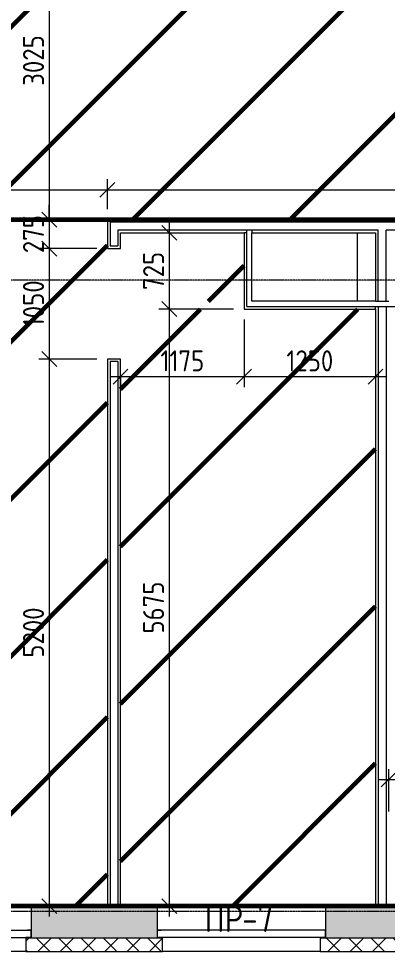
# Model space of a CAD drawing. Header units: millimetres. Extents: x -56773 to 323062, y -262288 to 76460.
# Drawn here: x 42090 to 45597, y -206003 to -197138 of the extents above; entities that cross this region are included whole.
import ezdxf

# ---------------------------------------------------------------- set-up
doc = ezdxf.new("R2010")
doc.units = ezdxf.units.MM
doc.linetypes.add('ADSK_Линия сетки', pattern=[25, 20, -2.5, 0, -2.5])
for name, color, linetype, lineweight in [('1.1)Стяжка керамзит  2 этаж', 5, 'Continuous', 60), ('3.1 Штукатурка внешн стен', 5, 'Continuous', 60), ('_ Окна', 7, 'Continuous', 18), ('Марки', 7, 'Continuous', 20), ('Окна', 7, 'Continuous', 9), ('Оси', 7, 'Continuous', 9), ('Перекрытие', 7, 'Continuous', 18), ('Размеры', 7, 'Continuous', 9), ('Стены внутренние', 7, 'Continuous', 18), ('Стены наружные', 7, 'Continuous', 18), ('Стены штриховка', 7, 'Continuous', 9)]:
    doc.layers.add(name, color=color, linetype=linetype, lineweight=lineweight)
doc.styles.add('GOST Common_2', font='', dxfattribs={"width": 0.9, "height": 250})
doc.styles.add('GOST Common_3', font='', dxfattribs={"width": 0.9, "height": 200})
doc.styles.get('GOST Common_2').set_extended_font_data('GOST Common')
doc.styles.get('GOST Common_3').set_extended_font_data('GOST Common')
doc.dimstyles.new('ADSK_Основной_2_0', dxfattribs={"dimscale": 304.8, "dimtxt": 201.142999, "dimasz": 0.463911, "dimexe": 0.328084, "dimexo": 0.328084, "dimgap": 0.164042, "dimtad": 1, "dimdec": 3, "dimrnd": 0.001, "dimdsep": 46, "dimtxsty": 'GOST Common_3', "dimblk1": 'OBLIQUE', "dimblk2": 'OBLIQUE', "dimsah": 1, "dimcen": 0.09, "dimdle": 0.328084, "dimazin": 2, "dimtfac": 1, "dimtdec": 4, "dimtix": 1, "dimtmove": 0, "dimatfit": 3, "dimfxl": 1, "dimtvp": 1, "dimtolj": 1, "dimtzin": 0, "dimlwd": 20, "dimlwe": 20, "dimarcsym": 2})
doc.dimstyles.new('ADSK_Основной_2_0_1', dxfattribs={"dimscale": 304.8, "dimtxt": 201.142999, "dimasz": 0.463911, "dimexe": 0.328084, "dimexo": 0.328084, "dimgap": 0.164042, "dimtad": 1, "dimdec": 3, "dimrnd": 0.001, "dimdsep": 46, "dimtxsty": 'GOST Common_3', "dimblk1": 'OBLIQUE', "dimblk2": 'OBLIQUE', "dimsah": 1, "dimcen": 0.09, "dimdle": 0.328084, "dimazin": 2, "dimtfac": 1, "dimtdec": 4, "dimtix": 1, "dimtmove": 1, "dimatfit": 3, "dimfxl": 1, "dimtvp": 1, "dimtolj": 1, "dimtzin": 0, "dimlwd": 20, "dimlwe": 20, "dimarcsym": 2})
doc.dimstyles.new('ADSK_Основной_2_0_2', dxfattribs={"dimscale": 304.8, "dimtxt": 201.142999, "dimasz": 0.463911, "dimexe": 0.328084, "dimexo": 0.328084, "dimgap": 0.164042, "dimtad": 1, "dimdec": 3, "dimrnd": 0.001, "dimdsep": 46, "dimtxsty": 'GOST Common_3', "dimblk1": 'OBLIQUE', "dimblk2": 'OBLIQUE', "dimsah": 1, "dimcen": 0.09, "dimdle": 0.328084, "dimazin": 2, "dimtfac": 1, "dimtdec": 4, "dimtix": 1, "dimtmove": 0, "dimatfit": 3, "dimfxl": 1, "dimtvp": 1, "dimtolj": 1, "dimtzin": 0, "dimlwd": 20, "dimlwe": 20, "dimarcsym": 2})

# ---------------------------------------------------------------- blocks, each defined once
blk = doc.blocks.new('ОКНО L03 _2СТ_RS - ОК-5_1600х2000h-3556615-Кладочный план 4-го этажа')
at = {"layer": '_ Окна'}
for p, q in [((-838.1, 149), (761.9, 149)), ((-838.1, 149), (-838.1, 79)), ((-838.1, 149), (-833.1, 149)), ((-818.1, 149), (-38.1, 149)), ((-38.1, 149), (741.9, 149)), ((761.9, 149), (756.9, 149)), ((761.9, 149), (761.9, 79)), ((-838.1, 79), (761.9, 79)), ((-838.1, 79), (-803.1, 79)), ((-818.1, 79), (-38.1, 79)), ((-38.1, 79), (741.9, 79)), ((761.9, 79), (726.9, 79))]:
    blk.add_line(p, q, dxfattribs=at)
at = {"layer": 'Окна'}
blk.add_line((-888.1, -150), (811.9, -150), dxfattribs=at)
blk = doc.blocks.new('ОКНО L03 _2СТ_RS - ОК-5_1600х2000h-3556607-Кладочный план 4-го этажа')
at = {"layer": '_ Окна'}
for p, q in [((-838.1, -79), (761.9, -79)), ((-838.1, -149), (-838.1, -79)), ((-838.1, -79), (-803.1, -79)), ((-818.1, -79), (-38.1, -79)), ((-38.1, -79), (741.9, -79)), ((761.9, -79), (726.9, -79)), ((761.9, -149), (761.9, -79)), ((-838.1, -149), (761.9, -149)), ((-838.1, -149), (-833.1, -149)), ((-818.1, -149), (-38.1, -149)), ((-38.1, -149), (741.9, -149)), ((761.9, -149), (756.9, -149))]:
    blk.add_line(p, q, dxfattribs=at)
at = {"layer": 'Окна'}
blk.add_line((-888.1, 150), (811.9, 150), dxfattribs=at)
blk = doc.blocks.new('_Oblique')
at = {"color": 0, "linetype": 'ByBlock', "lineweight": -2}
blk.add_line((-0.5, -0.5), (0.5, 0.5), dxfattribs=at)
blk = doc.blocks.new('*D5962')
at = {"layer": 'Defpoints', "color": 0, "transparency": 16777216}
for p in [(42481.5, -196023.5), (42381.5, -199048.5), (42934.4, -199048.5)]:
    blk.add_point(p, dxfattribs=at)
at = {"layer": 'Размеры', "color": 0, "lineweight": 20, "transparency": 16777216}
for p, q in [((42381.5, -195923.5), (42381.5, -199148.5)), ((42381.5, -196023.5), (42281.5, -196023.5)), ((42834.4, -199048.5), (42281.5, -199048.5))]:
    blk.add_line(p, q, dxfattribs=at)
at = {"layer": 'Размеры', "color": 0, "lineweight": 20, "transparency": 16777216, "xscale": 141.4, "yscale": 141.4, "zscale": 141.4}
for p, rotation in [((42381.5, -196023.5), 90), ((42381.5, -199048.5), 270)]:
    blk.add_blockref('_Oblique', p, dxfattribs=dict(at, rotation=rotation))
at = {"layer": 'Размеры', "color": 0, "lineweight": 9, "transparency": 16777216, "insert": (42231.5, -197536), "char_height": 200, "width": 605.475, "attachment_point": 5, "rotation": 90, "style": 'GOST Common_3'}
blk.add_mtext('\\A1;3025', dxfattribs=at)
blk = doc.blocks.new('*D5963')
at = {"layer": 'Defpoints', "color": 0, "transparency": 16777216}
for p in [(42934.4, -199048.5), (42381.5, -199323.5), (42934.4, -199323.5)]:
    blk.add_point(p, dxfattribs=at)
at = {"layer": 'Размеры', "color": 0, "lineweight": 20, "transparency": 16777216}
for p, q in [((42381.5, -199048.5), (42381.5, -198907.1)), ((42834.4, -199048.5), (42281.5, -199048.5)), ((42381.5, -199048.5), (42381.5, -199323.5)), ((42834.4, -199323.5), (42281.5, -199323.5)), ((42381.5, -199323.5), (42381.5, -199464.9))]:
    blk.add_line(p, q, dxfattribs=at)
at = {"layer": 'Размеры', "color": 0, "lineweight": 20, "transparency": 16777216, "xscale": 141.4, "yscale": 141.4, "zscale": 141.4}
for p, rotation in [((42381.5, -199048.5), 270), ((42381.5, -199323.5), 90)]:
    blk.add_blockref('_Oblique', p, dxfattribs=dict(at, rotation=rotation))
at = {"layer": 'Размеры', "color": 0, "lineweight": 9, "transparency": 16777216, "insert": (42231.5, -199186), "char_height": 200, "width": 454.106, "attachment_point": 5, "rotation": 90, "style": 'GOST Common_3'}
blk.add_mtext('\\A1;275', dxfattribs=at)
blk = doc.blocks.new('*D5964')
at = {"layer": 'Defpoints', "color": 0, "transparency": 16777216}
for p in [(42934.4, -199323.5), (42381.5, -200373.5), (42934.4, -200373.5)]:
    blk.add_point(p, dxfattribs=at)
at = {"layer": 'Размеры', "color": 0, "lineweight": 20, "transparency": 16777216}
for p, q in [((42381.5, -199223.5), (42381.5, -200473.5)), ((42834.4, -199323.5), (42281.5, -199323.5)), ((42834.4, -200373.5), (42281.5, -200373.5))]:
    blk.add_line(p, q, dxfattribs=at)
at = {"layer": 'Размеры', "color": 0, "lineweight": 20, "transparency": 16777216, "xscale": 141.4, "yscale": 141.4, "zscale": 141.4}
for p, rotation in [((42381.5, -199323.5), 90), ((42381.5, -200373.5), 270)]:
    blk.add_blockref('_Oblique', p, dxfattribs=dict(at, rotation=rotation))
at = {"layer": 'Размеры', "color": 0, "lineweight": 9, "transparency": 16777216, "insert": (42231.5, -199848.5), "char_height": 200, "width": 560.473, "attachment_point": 5, "rotation": 90, "style": 'GOST Common_3'}
blk.add_mtext('\\A1;1050', dxfattribs=at)
blk = doc.blocks.new('*D5965')
at = {"layer": 'Defpoints', "color": 0, "transparency": 16777216}
for p in [(42934.4, -200373.5), (42381.5, -205573.5), (42481.5, -205573.5)]:
    blk.add_point(p, dxfattribs=at)
at = {"layer": 'Размеры', "color": 0, "lineweight": 20, "transparency": 16777216}
for p, q in [((42381.5, -200273.5), (42381.5, -205673.5)), ((42834.4, -200373.5), (42281.5, -200373.5)), ((42381.5, -205573.5), (42281.5, -205573.5))]:
    blk.add_line(p, q, dxfattribs=at)
at = {"layer": 'Размеры', "color": 0, "lineweight": 20, "transparency": 16777216, "xscale": 141.4, "yscale": 141.4, "zscale": 141.4}
for p, rotation in [((42381.5, -200373.5), 90), ((42381.5, -205573.5), 270)]:
    blk.add_blockref('_Oblique', p, dxfattribs=dict(at, rotation=rotation))
at = {"layer": 'Размеры', "color": 0, "lineweight": 9, "transparency": 16777216, "insert": (42231.5, -202973.5), "char_height": 200, "width": 605.475, "attachment_point": 5, "rotation": 90, "style": 'GOST Common_3'}
blk.add_mtext('\\A1;5200', dxfattribs=at)
blk = doc.blocks.new('*D6277')
at = {"layer": 'Defpoints', "color": 0, "transparency": 16777216}
for p in [(46009.4, -204370.6), (45609.4, -204775.8), (46009.4, -205423.5)]:
    blk.add_point(p, dxfattribs=at)
at = {"layer": 'Размеры', "color": 0, "lineweight": 20, "transparency": 16777216}
for p, q in [((45609.4, -204675.8), (45609.4, -204270.6)), ((46009.4, -205323.5), (46009.4, -204270.6)), ((45509.4, -204370.6), (46009.4, -204370.6)), ((46009.4, -204370.6), (46713.6, -204370.6))]:
    blk.add_line(p, q, dxfattribs=at)
at = {"layer": 'Размеры', "color": 0, "lineweight": 20, "transparency": 16777216, "xscale": 141.4, "yscale": 141.4, "zscale": 141.4, "rotation": 180}
blk.add_blockref('_Oblique', (45609.4, -204370.6), dxfattribs=at)
at = {"layer": 'Размеры', "color": 0, "lineweight": 20, "transparency": 16777216, "xscale": 141.4, "yscale": 141.4, "zscale": 141.4}
blk.add_blockref('_Oblique', (46009.4, -204370.6), dxfattribs=at)
at = {"layer": 'Размеры', "color": 0, "lineweight": 9, "transparency": 16777216, "insert": (46194.9, -204053.9), "char_height": 200, "width": 474.561, "attachment_point": 1, "line_spacing_factor": 1.022761, "style": 'GOST Common_3'}
blk.add_mtext('\\A1;400', dxfattribs=at)
blk = doc.blocks.new('*D6310')
at = {"layer": 'Defpoints', "color": 0, "transparency": 16777216}
for p in [(43523.6, -199898.5), (44234.4, -199898.5), (43423.6, -205573.5)]:
    blk.add_point(p, dxfattribs=at)
at = {"layer": 'Размеры', "color": 0, "lineweight": 20, "transparency": 16777216}
for p, q in [((43523.6, -205673.5), (43523.6, -199798.5)), ((44134.4, -199898.5), (43423.6, -199898.5)), ((43523.6, -205573.5), (43623.6, -205573.5))]:
    blk.add_line(p, q, dxfattribs=at)
at = {"layer": 'Размеры', "color": 0, "lineweight": 20, "transparency": 16777216, "xscale": 141.4, "yscale": 141.4, "zscale": 141.4}
for p, rotation in [((43523.6, -199898.5), 90), ((43523.6, -205573.5), 270)]:
    blk.add_blockref('_Oblique', p, dxfattribs=dict(at, rotation=rotation))
at = {"layer": 'Размеры', "color": 0, "lineweight": 9, "transparency": 16777216, "insert": (43373.6, -202736), "char_height": 200, "width": 605.475, "attachment_point": 5, "rotation": 90, "style": 'GOST Common_3'}
blk.add_mtext('\\A1;5675', dxfattribs=at)
blk = doc.blocks.new('*D6311')
at = {"layer": 'Defpoints', "color": 0, "transparency": 16777216}
for p in [(43423.6, -199173.5), (43523.6, -199173.5), (44234.4, -199898.5)]:
    blk.add_point(p, dxfattribs=at)
at = {"layer": 'Размеры', "color": 0, "lineweight": 20, "transparency": 16777216}
for p, q in [((43523.6, -199998.5), (43523.6, -199073.5)), ((43523.6, -199173.5), (43623.6, -199173.5)), ((44134.4, -199898.5), (43423.6, -199898.5))]:
    blk.add_line(p, q, dxfattribs=at)
at = {"layer": 'Размеры', "color": 0, "lineweight": 20, "transparency": 16777216, "xscale": 141.4, "yscale": 141.4, "zscale": 141.4}
for p, rotation in [((43523.6, -199173.5), 90), ((43523.6, -199898.5), 270)]:
    blk.add_blockref('_Oblique', p, dxfattribs=dict(at, rotation=rotation))
at = {"layer": 'Размеры', "color": 0, "lineweight": 9, "transparency": 16777216, "insert": (43373.6, -199536), "char_height": 200, "width": 454.106, "attachment_point": 5, "rotation": 90, "style": 'GOST Common_3'}
blk.add_mtext('\\A1;725', dxfattribs=at)
blk = doc.blocks.new('*D6312')
at = {"layer": 'Defpoints', "color": 0, "transparency": 16777216}
for p in [(44234.4, -199898.5), (43059.4, -200440.7), (44234.4, -200540.7)]:
    blk.add_point(p, dxfattribs=at)
at = {"layer": 'Размеры', "color": 0, "lineweight": 20, "transparency": 16777216}
for p, q in [((44234.4, -199998.5), (44234.4, -200640.7)), ((42959.4, -200540.7), (44334.4, -200540.7)), ((43059.4, -200540.7), (43059.4, -200640.7))]:
    blk.add_line(p, q, dxfattribs=at)
at = {"layer": 'Размеры', "color": 0, "lineweight": 20, "transparency": 16777216, "xscale": 141.4, "yscale": 141.4, "zscale": 141.4, "rotation": 180}
blk.add_blockref('_Oblique', (43059.4, -200540.7), dxfattribs=at)
at = {"layer": 'Размеры', "color": 0, "lineweight": 20, "transparency": 16777216, "xscale": 141.4, "yscale": 141.4, "zscale": 141.4}
blk.add_blockref('_Oblique', (44234.4, -200540.7), dxfattribs=at)
at = {"layer": 'Размеры', "color": 0, "lineweight": 9, "transparency": 16777216, "insert": (43646.9, -200390.7), "char_height": 200, "width": 515.472, "attachment_point": 5, "style": 'GOST Common_3'}
blk.add_mtext('\\A1;1175', dxfattribs=at)
blk = doc.blocks.new('*D6313')
at = {"layer": 'Defpoints', "color": 0, "transparency": 16777216}
for p in [(44234.4, -199898.5), (45484.4, -200440.7), (45484.4, -200540.7)]:
    blk.add_point(p, dxfattribs=at)
at = {"layer": 'Размеры', "color": 0, "lineweight": 20, "transparency": 16777216}
for p, q in [((44234.4, -199998.5), (44234.4, -200640.7)), ((44134.4, -200540.7), (45584.4, -200540.7)), ((45484.4, -200540.7), (45484.4, -200640.7))]:
    blk.add_line(p, q, dxfattribs=at)
at = {"layer": 'Размеры', "color": 0, "lineweight": 20, "transparency": 16777216, "xscale": 141.4, "yscale": 141.4, "zscale": 141.4, "rotation": 180}
blk.add_blockref('_Oblique', (44234.4, -200540.7), dxfattribs=at)
at = {"layer": 'Размеры', "color": 0, "lineweight": 20, "transparency": 16777216, "xscale": 141.4, "yscale": 141.4, "zscale": 141.4}
blk.add_blockref('_Oblique', (45484.4, -200540.7), dxfattribs=at)
at = {"layer": 'Размеры', "color": 0, "lineweight": 9, "transparency": 16777216, "insert": (44859.4, -200390.7), "char_height": 200, "width": 560.473, "attachment_point": 5, "style": 'GOST Common_3'}
blk.add_mtext('\\A1;1250', dxfattribs=at)
blk = doc.blocks.new('*D6108')
at = {"layer": 'Defpoints', "color": 0, "transparency": 16777216}
for p in [(42934.4, -198765.3), (40129.4, -199048.5), (42934.4, -199048.5)]:
    blk.add_point(p, dxfattribs=at)
at = {"layer": 'Размеры', "color": 0, "lineweight": 20, "transparency": 16777216}
for p, q in [((40129.4, -198948.5), (40129.4, -198665.3)), ((42934.4, -198948.5), (42934.4, -198665.3)), ((40029.4, -198765.3), (43034.4, -198765.3))]:
    blk.add_line(p, q, dxfattribs=at)
at = {"layer": 'Размеры', "color": 0, "lineweight": 20, "transparency": 16777216, "xscale": 141.4, "yscale": 141.4, "zscale": 141.4, "rotation": 180}
blk.add_blockref('_Oblique', (40129.4, -198765.3), dxfattribs=at)
at = {"layer": 'Размеры', "color": 0, "lineweight": 20, "transparency": 16777216, "xscale": 141.4, "yscale": 141.4, "zscale": 141.4}
blk.add_blockref('_Oblique', (42934.4, -198765.3), dxfattribs=at)
at = {"layer": 'Размеры', "color": 0, "lineweight": 9, "transparency": 16777216, "insert": (41531.9, -198615.3), "char_height": 200, "width": 605.475, "attachment_point": 5, "style": 'GOST Common_3'}
blk.add_mtext('\\A1;2805', dxfattribs=at)
blk = doc.blocks.new('*D6109')
at = {"layer": 'Defpoints', "color": 0, "transparency": 16777216}
for p in [(50109.4, -198665.4), (50109.4, -198765.3), (42934.4, -199048.5)]:
    blk.add_point(p, dxfattribs=at)
at = {"layer": 'Размеры', "color": 0, "lineweight": 20, "transparency": 16777216}
for p, q in [((42934.4, -198948.5), (42934.4, -198665.3)), ((42834.4, -198765.3), (50209.4, -198765.3)), ((50109.4, -198765.4), (50109.4, -198865.3))]:
    blk.add_line(p, q, dxfattribs=at)
at = {"layer": 'Размеры', "color": 0, "lineweight": 20, "transparency": 16777216, "xscale": 141.4, "yscale": 141.4, "zscale": 141.4, "rotation": 180}
blk.add_blockref('_Oblique', (42934.4, -198765.3), dxfattribs=at)
at = {"layer": 'Размеры', "color": 0, "lineweight": 20, "transparency": 16777216, "xscale": 141.4, "yscale": 141.4, "zscale": 141.4}
blk.add_blockref('_Oblique', (50109.4, -198765.3), dxfattribs=at)
at = {"layer": 'Размеры', "color": 0, "lineweight": 9, "transparency": 16777216, "insert": (46521.9, -198615.3), "char_height": 200, "width": 560.473, "attachment_point": 5, "style": 'GOST Common_3'}
blk.add_mtext('\\A1;7175', dxfattribs=at)

msp = doc.modelspace()

# ---------------------------------------------------------------- hatches: boundary and pattern name
at = {"layer": '1.1)Стяжка керамзит  2 этаж', "transparency": 33554687}
h = msp.add_hatch(dxfattribs=at)
h.set_pattern_fill('ANSI31', color=5, scale=333)
h.paths.add_polyline_path([(61559.3615, -195798.4914), (-9515.6385, -195798.4914), (-9515.6385, -199048.4914), (61559.3615, -199048.4914)])
h.paths.add_polyline_path([(26559.3615, -198473.4914), (26634.3615, -198473.4914), (26634.3615, -199023.4914), (26559.3615, -199023.4914)], flags=16)
h.paths.add_polyline_path([(26559.3615, -196373.4914), (26559.3615, -195823.4914), (26634.3615, -195823.4914), (26634.3615, -196373.4914)], flags=16)
h.paths.add_polyline_path([(41109.3615, -196023.4914), (41109.3615, -195898.4914), (42009.3615, -195898.4914), (42009.3615, -196023.4914)], flags=16)
h.paths.add_polyline_path([(45809.3615, -196023.4914), (45809.3615, -195898.4914), (46809.3615, -195898.4914), (46809.3615, -196023.4914)], flags=16)
h.paths.add_polyline_path([(48659.3615, -195923.4914), (48659.3615, -195898.4914), (49409.3615, -195898.4914), (49409.3615, -195923.4914)], flags=16)
h.paths.add_polyline_path([(41734.3615, -193523.4914), (39734.3615, -193523.4914), (39734.3615, -195023.4914), (40009.3615, -195023.4914), (40034.3615, -195023.4914), (40034.3615, -195798.4914), (41734.3615, -195798.4914)], flags=0)
h = msp.add_hatch(dxfattribs=at)
h.set_pattern_fill('ANSI31', color=5, scale=333)
h.paths.add_polyline_path([(42934.3615, -199048.4914), (40129.3615, -199048.4914), (40129.3615, -200898.4914), (40129.3615, -205573.4914), (42934.3615, -205573.4914)])
h = msp.add_hatch(dxfattribs=at)
h.set_pattern_fill('ANSI31', color=5, scale=333)
h.paths.add_polyline_path([(44234.3615, -199173.4914), (43059.3615, -199173.4914), (43059.3615, -199823.4914), (44234.3615, -199823.4914)])
h = msp.add_hatch(dxfattribs=at)
h.set_pattern_fill('ANSI31', color=5, scale=333)
h.paths.add_polyline_path([(45484.3615, -199898.4914), (43059.3615, -199898.4914), (43059.3615, -205573.4914), (45484.3615, -205573.4914)])
at = {"layer": 'Стены внутренние', "lineweight": 9}
h = msp.add_hatch(dxfattribs=at)
h.set_pattern_fill('FP_2', color=256, style=0, pattern_type=2)
h.set_pattern_definition([(45, (9.36, -198628.46), (84.18955, 308.69595), [396.875, -79.375, 3.353, -76.022])])
h.paths.add_polyline_path([(59259.3615, -205873.4914), (59259.3615, -205872.4914), (59209.3615, -205872.4914), (59209.3615, -205573.4914), (58009.3615, -205573.4914), (58009.3615, -205872.4914), (57959.3615, -205873.4914)])
h.paths.add_polyline_path([(60759.3615, -205873.4914), (61559.3615, -205873.4914), (61559.3615, -205573.4914), (60809.3615, -205573.4914), (60809.3615, -205872.4914), (60759.3615, -205872.4914)])
h.paths.add_polyline_path([(56459.3615, -205873.4914), (56459.3615, -205872.4914), (56409.3615, -205872.4914), (56409.3615, -205573.4914), (54809.3615, -205573.4914), (54809.3615, -205872.4914), (56097.859, -205873.4914)])
h.paths.add_polyline_path([(53259.3615, -205873.4914), (53259.3615, -205872.4914), (53209.3615, -205872.4914), (53209.3615, -205573.4914), (52009.3615, -205573.4914), (52009.3615, -205872.4914), (52797.6931, -205873.4914)])
h.paths.add_polyline_path([(48459.3615, -205873.4914), (50409.3615, -205872.4914), (50409.3615, -205573.4914), (48509.3615, -205573.4914), (48509.3615, -205872.4914), (48459.3615, -205872.4914)])
h.paths.add_polyline_path([(39597.0293, -205873.4914), (40609.3615, -205872.4914), (40609.3615, -205573.4914), (39009.3615, -205573.4914), (39009.3615, -205872.4914), (38959.3615, -205873.4914)])
h.paths.add_polyline_path([(37459.3615, -205873.4914), (37459.3615, -205872.4914), (37409.3615, -205872.4914), (37409.3615, -205573.4914), (36209.3615, -205573.4914), (36209.3615, -205872.4914), (36296.8633, -205873.4914)])
h.paths.add_polyline_path([(46959.3615, -205873.4914), (46959.3615, -205872.4914), (46909.3615, -205872.4914), (46909.3615, -205573.4914), (45009.3615, -205573.4914), (45009.3615, -205872.4914), (46197.3612, -205873.4914)])
h.paths.add_polyline_path([(42897.1952, -205873.4914), (43409.3615, -205872.4914), (43409.3615, -205573.4914), (42209.3615, -205573.4914), (42209.3615, -205872.4914), (42159.3615, -205873.4914)])
h.paths.add_polyline_path([(34659.3615, -205873.4914), (34659.3615, -205872.4914), (34609.3615, -205872.4914), (34609.3615, -205573.4914), (34009.3615, -205573.4914), (34009.3615, -205823.4914), (33609.3615, -205823.4914), (33609.3615, -205573.4914), (33009.3615, -205573.4914), (33009.3615, -205872.4914), (32996.6974, -205873.4914)])
h.paths.add_polyline_path([(22659.3615, -205873.4914), (22659.3615, -205872.4914), (22609.3615, -205872.4914), (22609.3615, -205573.4914), (22009.3615, -205573.4914), (22009.3615, -205823.4914), (21609.3615, -205823.4914), (21609.3615, -205573.4914), (21009.3615, -205573.4914), (21009.3615, -205872.4914), (20959.3615, -205873.4914)])
h.paths.add_polyline_path([(28659.3615, -205873.4914), (28659.3615, -205872.4914), (28609.3615, -205872.4914), (28609.3615, -205573.4914), (27009.3615, -205573.4914), (27009.3615, -205872.4914), (26959.3615, -205873.4914)])
h.paths.add_polyline_path([(25459.3615, -205873.4914), (25459.3615, -205872.4914), (25409.3615, -205872.4914), (25409.3615, -205573.4914), (24209.3615, -205573.4914), (24209.3615, -205872.4914), (24159.3615, -205873.4914)])
h.paths.add_polyline_path([(19459.3615, -205873.4914), (19459.3615, -205872.4914), (19409.3615, -205872.4914), (19409.3615, -205573.4914), (18209.3615, -205573.4914), (18209.3615, -205872.4914), (18159.3615, -205873.4914)])
h.paths.add_polyline_path([(31459.3615, -205873.4914), (31459.3615, -205872.4914), (31409.3615, -205872.4914), (31409.3615, -205573.4914), (30209.3615, -205573.4914), (30209.3615, -205872.4914), (30159.3615, -205873.4914)])
h.paths.add_polyline_path([(16659.3615, -205873.4914), (16659.3615, -205872.4914), (16609.3615, -205872.4914), (16609.3615, -205573.4914), (16009.3615, -205573.4914), (16009.3615, -205823.4914), (15609.3615, -205823.4914), (15609.3615, -205573.4914), (15009.3615, -205573.4914), (15009.3615, -205823.4914), (14609.3615, -205823.4914), (14609.3615, -205573.4914), (14009.3615, -205573.4914), (14009.3615, -205872.4914), (16495.8676, -205873.4914)])
h.paths.add_polyline_path([(9659.3615, -205873.4914), (9659.3615, -205872.4914), (9609.3615, -205872.4914), (9609.3615, -205573.4914), (9009.3615, -205573.4914), (9009.3615, -205823.4914), (8609.3615, -205823.4914), (8609.3615, -205573.4914), (8009.3615, -205573.4914), (8009.3615, -205872.4914), (7959.3615, -205873.4914)])
h.paths.add_polyline_path([(11159.3615, -205873.4914), (12409.3615, -205872.4914), (12409.3615, -205573.4914), (11209.3615, -205573.4914), (11209.3615, -205872.4914), (11159.3615, -205872.4914)])
h.paths.add_polyline_path([(3659.3615, -205873.4914), (3659.3615, -205872.4914), (3609.3615, -205872.4914), (3609.3615, -205573.4914), (3009.3615, -205573.4914), (3009.3615, -205823.4914), (2609.3615, -205823.4914), (2609.3615, -205573.4914), (2009.3615, -205573.4914), (2009.3615, -205872.4914), (3295.2038, -205873.4914)])
h.paths.add_polyline_path([(-840.6385, -205873.4914), (409.3615, -205872.4914), (409.3615, -205573.4914), (-790.6385, -205573.4914), (-790.6385, -205872.4914), (-840.6385, -205872.4914)])
h.paths.add_polyline_path([(-2340.6385, -205873.4914), (-2340.6385, -205872.4914), (-2390.6385, -205872.4914), (-2390.6385, -205573.4914), (-2990.6385, -205573.4914), (-2990.6385, -205873.4914)])
h.paths.add_polyline_path([(5159.3615, -205873.4914), (6409.3615, -205872.4914), (6409.3615, -205573.4914), (5209.3615, -205573.4914), (5209.3615, -205872.4914), (5159.3615, -205872.4914)])
at = {"layer": 'Стены наружные', "lineweight": 9}
h = msp.add_hatch(dxfattribs=at)
h.set_pattern_fill('FP_4', color=256, style=0, pattern_type=2)
h.set_pattern_definition([(45, (9.36, -198628.46), (-106.066, 106.066), []), (135, (9.36, -198628.46), (-106.066, -106.066), [])])
h.paths.add_polyline_path([(61989.3615, -206003.4914), (61989.3615, -205873.4914), (60759.3615, -205873.4914), (60759.3615, -206003.4914), (61873.1494, -206003.4914)])
h.paths.add_polyline_path([(57959.3615, -206003.4914), (59259.3615, -206003.4914), (59259.3615, -205873.4914), (57959.3615, -205873.4914)])
h.paths.add_polyline_path([(40659.3615, -206003.4914), (40659.3615, -205873.4914), (38959.3615, -205873.4914), (38959.3615, -206003.4914), (39597.0293, -206003.4914)])
h.paths.add_polyline_path([(51959.3615, -206003.4914), (53259.3615, -206003.4914), (53259.3615, -205873.4914), (51959.3615, -205873.4914)])
h.paths.add_polyline_path([(42159.3615, -206003.4914), (43459.3615, -206003.4914), (43459.3615, -205873.4914), (42159.3615, -205873.4914)])
h.paths.add_polyline_path([(44959.3615, -206003.4914), (46959.3615, -206003.4914), (46959.3615, -205873.4914), (44959.3615, -205873.4914)])
h.paths.add_polyline_path([(37459.3615, -206003.4914), (37459.3615, -205873.4914), (36159.3615, -205873.4914), (36159.3615, -206003.4914), (36296.8633, -206003.4914)])
h.paths.add_polyline_path([(56097.859, -206003.4914), (56459.3615, -206003.4914), (56459.3615, -205873.4914), (54759.3615, -205873.4914), (54759.3615, -206003.4914)])
h.paths.add_polyline_path([(48459.3615, -206003.4914), (50459.3615, -206003.4914), (50459.3615, -205873.4914), (48459.3615, -205873.4914)])
h.paths.add_polyline_path([(32996.6974, -206003.4914), (34659.3615, -206003.4914), (34659.3615, -205873.4914), (32959.3615, -205873.4914), (32959.3615, -206003.4914)])
h.paths.add_polyline_path([(16659.3615, -206003.4914), (16659.3615, -205873.4914), (13959.3615, -205873.4914), (13959.3615, -206003.4914), (16495.8676, -206003.4914)])
h.paths.add_polyline_path([(31459.3615, -206003.4914), (31459.3615, -205873.4914), (30159.3615, -205873.4914), (30159.3615, -206003.4914)])
h.paths.add_polyline_path([(18159.3615, -206003.4914), (19459.3615, -206003.4914), (19459.3615, -205873.4914), (18159.3615, -205873.4914)])
h.paths.add_polyline_path([(20959.3615, -206003.4914), (22659.3615, -206003.4914), (22659.3615, -205873.4914), (20959.3615, -205873.4914)])
h.paths.add_polyline_path([(26959.3615, -206003.4914), (28659.3615, -206003.4914), (28659.3615, -205873.4914), (26959.3615, -205873.4914)])
h.paths.add_polyline_path([(25459.3615, -206003.4914), (25459.3615, -205873.4914), (24159.3615, -205873.4914), (24159.3615, -206003.4914)])
h.paths.add_polyline_path([(459.3615, -206003.4914), (459.3615, -205873.4914), (-840.6385, -205873.4914), (-840.6385, -206003.4914), (-4.9621, -206003.4914)])
h.paths.add_polyline_path([(12459.3615, -206003.4914), (12459.3615, -205873.4914), (11159.3615, -205873.4914), (11159.3615, -206003.4914)])
h.paths.add_polyline_path([(9659.3615, -206003.4914), (9659.3615, -205873.4914), (7959.3615, -205873.4914), (7959.3615, -206003.4914)])
h.paths.add_polyline_path([(1959.3615, -206003.4914), (3659.3615, -206003.4914), (3659.3615, -205873.4914), (1959.3615, -205873.4914)])
h.paths.add_polyline_path([(-2990.6385, -206003.4914), (-2340.6385, -206003.4914), (-2340.6385, -205873.4914), (-2990.6385, -205873.4914)])
h.paths.add_polyline_path([(5159.3615, -206003.4914), (6459.3615, -206003.4914), (6459.3615, -205873.4914), (5159.3615, -205873.4914)])

# ---------------------------------------------------------------- linework, layer by layer
at = {"layer": '1.1)Стяжка керамзит  2 этаж'}
msp.add_lwpolyline([(61559.3615, -195798.4914), (-9515.6385, -195798.4914), (-9515.6385, -199048.4914), (61559.3615, -199048.4914)], close=True, dxfattribs=at)
at = {"layer": '3.1 Штукатурка внешн стен'}
msp.add_lwpolyline([(61409.3615, -205573.4914), (-19390.6385, -205573.4914)], dxfattribs=at)
at = {"layer": 'Оси', "linetype": 'ADSK_Линия сетки', "lineweight": 5}
for p, q in [((62563.3938, -199623.4914), (-25230.7352, -199623.4914)), ((62563.3938, -205623.4914), (-25230.7352, -205623.4914))]:
    msp.add_line(p, q, dxfattribs=at)
at = {"layer": 'Перекрытие'}
msp.add_line((45309.3615, -199173.4914), (45309.3615, -199823.4914), dxfattribs=at)
at = {"layer": 'Стены внутренние', "lineweight": 5}
for p, q in [((50109.3615, -199048.4914), (42934.3615, -199048.4914)), ((42934.3615, -199048.4914), (42934.3615, -199323.4914)), ((43059.3615, -199173.4914), (44234.3615, -199173.4914)), ((43059.3615, -199323.4914), (43059.3615, -199173.4914)), ((44234.3615, -199173.4914), (44234.3615, -199898.4914)), ((44309.3615, -199173.4914), (45484.3615, -199173.4914)), ((44309.3615, -199823.4914), (44309.3615, -199173.4914)), ((45484.3615, -199173.4914), (45484.3615, -199823.4914)), ((42934.3615, -199323.4914), (43059.3615, -199323.4914)), ((45484.3615, -199823.4914), (44309.3615, -199823.4914)), ((44234.3615, -199898.4914), (45484.3615, -199898.4914)), ((45484.3615, -199898.4914), (45484.3615, -205573.4914)), ((43059.3615, -200373.4914), (42934.3615, -200373.4914)), ((42934.3615, -200373.4914), (42934.3615, -205573.4914)), ((43059.3615, -205573.4914), (43059.3615, -200373.4914)), ((40609.3615, -205573.4914), (42209.3615, -205573.4914)), ((42934.3615, -205573.4914), (42209.3615, -205573.4914)), ((42209.3615, -205573.4914), (42209.3615, -205872.4914)), ((43409.3615, -205573.4914), (43059.3615, -205573.4914)), ((43409.3615, -205872.4914), (43409.3615, -205573.4914)), ((43409.3615, -205573.4914), (45009.3615, -205573.4914)), ((45484.3615, -205573.4914), (45009.3615, -205573.4914)), ((45009.3615, -205573.4914), (45009.3615, -205872.4914)), ((42209.3615, -205872.4914), (42159.3615, -205872.4914)), ((42159.3615, -205872.4914), (42159.3615, -205873.4914)), ((43459.3615, -205872.4914), (43409.3615, -205872.4914)), ((43459.3615, -205873.4914), (43459.3615, -205872.4914)), ((45009.3615, -205872.4914), (44959.3615, -205872.4914)), ((44959.3615, -205872.4914), (44959.3615, -205873.4914))]:
    msp.add_line(p, q, dxfattribs=at)
at = {"layer": 'Стены наружные', "lineweight": 9}
for p, q in [((42159.3615, -205873.4914), (42159.3615, -206003.4914)), ((43459.3615, -206003.4914), (43459.3615, -205873.4914)), ((44959.3615, -205873.4914), (44959.3615, -206003.4914)), ((42159.3615, -206003.4914), (40659.3615, -206003.4914)), ((42159.3615, -206003.4914), (43459.3615, -206003.4914)), ((44959.3615, -206003.4914), (43459.3615, -206003.4914)), ((44959.3615, -206003.4914), (46959.3615, -206003.4914))]:
    msp.add_line(p, q, dxfattribs=at)
at = {"layer": 'Стены штриховка', "lineweight": 9}
for p, q in [((50134.3615, -199073.4914), (42959.3615, -199073.4914)), ((42959.3615, -199073.4914), (42959.3615, -199298.4914)), ((45509.3615, -199148.4914), (43034.3615, -199148.4914)), ((43034.3615, -199148.4914), (43034.3615, -199298.4914)), ((44259.3615, -199173.4914), (44234.3615, -199173.4914)), ((44259.3615, -199873.4914), (44259.3615, -199148.4914)), ((44309.3615, -199148.4914), (44309.3615, -199173.4914)), ((45509.3615, -199823.4914), (45509.3615, -199148.4914)), ((50209.3615, -199148.4914), (45584.3615, -199148.4914)), ((45584.3615, -199823.4914), (45584.3615, -199148.4914)), ((42959.3615, -199298.4914), (43034.3615, -199298.4914)), ((45484.3615, -199823.4914), (45609.3615, -199823.4914)), ((44259.3615, -199873.4914), (50209.3615, -199873.4914)), ((45484.3615, -199898.4914), (45484.3615, -199873.4914)), ((45509.3615, -199873.4914), (45509.3615, -205573.4914)), ((45584.3615, -199873.4914), (45584.3615, -205573.4914)), ((42959.3615, -200398.4914), (42959.3615, -205573.4914)), ((43034.3615, -200398.4914), (42959.3615, -200398.4914)), ((43034.3615, -200398.4914), (43034.3615, -205573.4914)), ((42934.3615, -205573.4914), (43059.3615, -205573.4914)), ((45484.3615, -205573.4914), (45609.3615, -205573.4914)), ((42159.3615, -205873.4914), (43459.3615, -205873.4914)), ((44959.3615, -205873.4914), (46959.3615, -205873.4914))]:
    msp.add_line(p, q, dxfattribs=at)

# ---------------------------------------------------------------- block references
at = {"layer": 'Окна', "lineweight": 9}
msp.add_blockref('ОКНО L03 _2СТ_RS - ОК-5_1600х2000h-3556607-Кладочный план 4-го этажа', (41447.4615, -205723.4914), dxfattribs=at)
at = {"layer": 'Окна', "rotation": 180}
msp.add_blockref('ОКНО L03 _2СТ_RS - ОК-5_1600х2000h-3556615-Кладочный план 4-го этажа', (44171.2615, -205723.4914), dxfattribs=at)

# ---------------------------------------------------------------- texts
at = {"layer": 'Марки', "lineweight": 9, "char_height": 250, "attachment_point": 1, "style": 'GOST Common_2'}
for s, insert, width in [('ПР', (43859.4307, -205569.5103), 432.91125), ('-7', (44216.6182, -205569.5103), 389.620125)]:
    msp.add_mtext(s, dxfattribs=dict(at, insert=insert, width=width))

# ---------------------------------------------------------------- dimensions: what is measured, and where the dimension line sits
at = {"layer": 'Размеры', "lineweight": 9}
for base, p1, p2, dimstyle, override, picture, middle in [((42381.5457, -199048.4914), (42481.5306, -196023.4914), (42934.3615, -199048.4914), 'ADSK_Основной_2_0_1', {"dimpost": '<>', "dimfxl": 3058.70574}, '*D5962', (42231.5457, -197535.9914)), ((42381.5457, -199323.4914), (42934.3615, -199048.4914), (42934.3615, -199323.4914), 'ADSK_Основной_2_0_1', {"dimpost": '<>', "dimfxl": 275}, '*D5963', (42231.5457, -199185.9914)), ((43523.5855, -199173.4914), (44234.3615, -199898.4914), (43423.6006, -199173.4914), 'ADSK_Основной_2_0_2', {"dimpost": '<>', "dimfxl": 1087.638804}, '*D6311', (43373.5855, -199535.9914)), ((42381.5457, -200373.4914), (42934.3615, -199323.4914), (42934.3615, -200373.4914), 'ADSK_Основной_2_0_1', {"dimpost": '<>', "dimfxl": 1050}, '*D5964', (42231.5457, -199848.4914)), ((43523.5855, -199898.4914), (43423.6006, -205573.4914), (44234.3615, -199898.4914), 'ADSK_Основной_2_0_2', {"dimpost": '<>', "dimfxl": 5732.622277}, '*D6310', (43373.5855, -202735.9914)), ((42381.5457, -205573.4914), (42934.3615, -200373.4914), (42481.5306, -205573.4914), 'ADSK_Основной_2_0_1', {"dimpost": '<>', "dimfxl": 5219.679665}, '*D5965', (42231.5457, -202973.4914))]:
    dim = msp.add_linear_dim(base=base, p1=p1, p2=p2, angle=90, dimstyle=dimstyle, override=override, dxfattribs=at)
    dim.commit()
    dim.dimension.update_dxf_attribs({"geometry": picture, "text_midpoint": middle})
for base, p1, p2, override, picture, middle in [((42934.3615, -198765.34), (40129.3615, -199048.4914), (42934.3615, -199048.4914), {"dimpost": '<>', "dimfxl": 2805}, '*D6108', (41531.8615, -198615.34)), ((50109.3615, -198765.34), (42934.3615, -199048.4914), (50109.3615, -198665.3551), {"dimpost": '<>', "dimfxl": 7185.222226}, '*D6109', (46521.8615, -198615.34)), ((44234.3615, -200540.6552), (43059.3615, -200440.6703), (44234.3615, -199898.4914), {"dimpost": '<>', "dimfxl": 1294.056777}, '*D6312', (43646.8615, -200390.6552)), ((45484.3615, -200540.6552), (44234.3615, -199898.4914), (45484.3615, -200440.6703), {"dimpost": '<>', "dimfxl": 1362.51897}, '*D6313', (44859.3615, -200390.6552))]:
    dim = msp.add_linear_dim(base=base, p1=p1, p2=p2, dimstyle='ADSK_Основной_2_0_2', override=override, dxfattribs=at)
    dim.commit()
    dim.dimension.update_dxf_attribs({"geometry": picture, "text_midpoint": middle})
dim = msp.add_linear_dim(base=(46009.3615, -204370.5654), p1=(45609.3615, -204775.8428), p2=(46009.3615, -205423.4914), dimstyle='ADSK_Основной_2_0', override={"dimpost": '<>', "dimfxl": 761.215285}, dxfattribs=at)
dim.commit()
dim.dimension.update_dxf_attribs({"geometry": '*D6277', "text_midpoint": (46432.1901, -204370.5654), "dimtype": 160})

doc.saveas('drawing.dxf')
